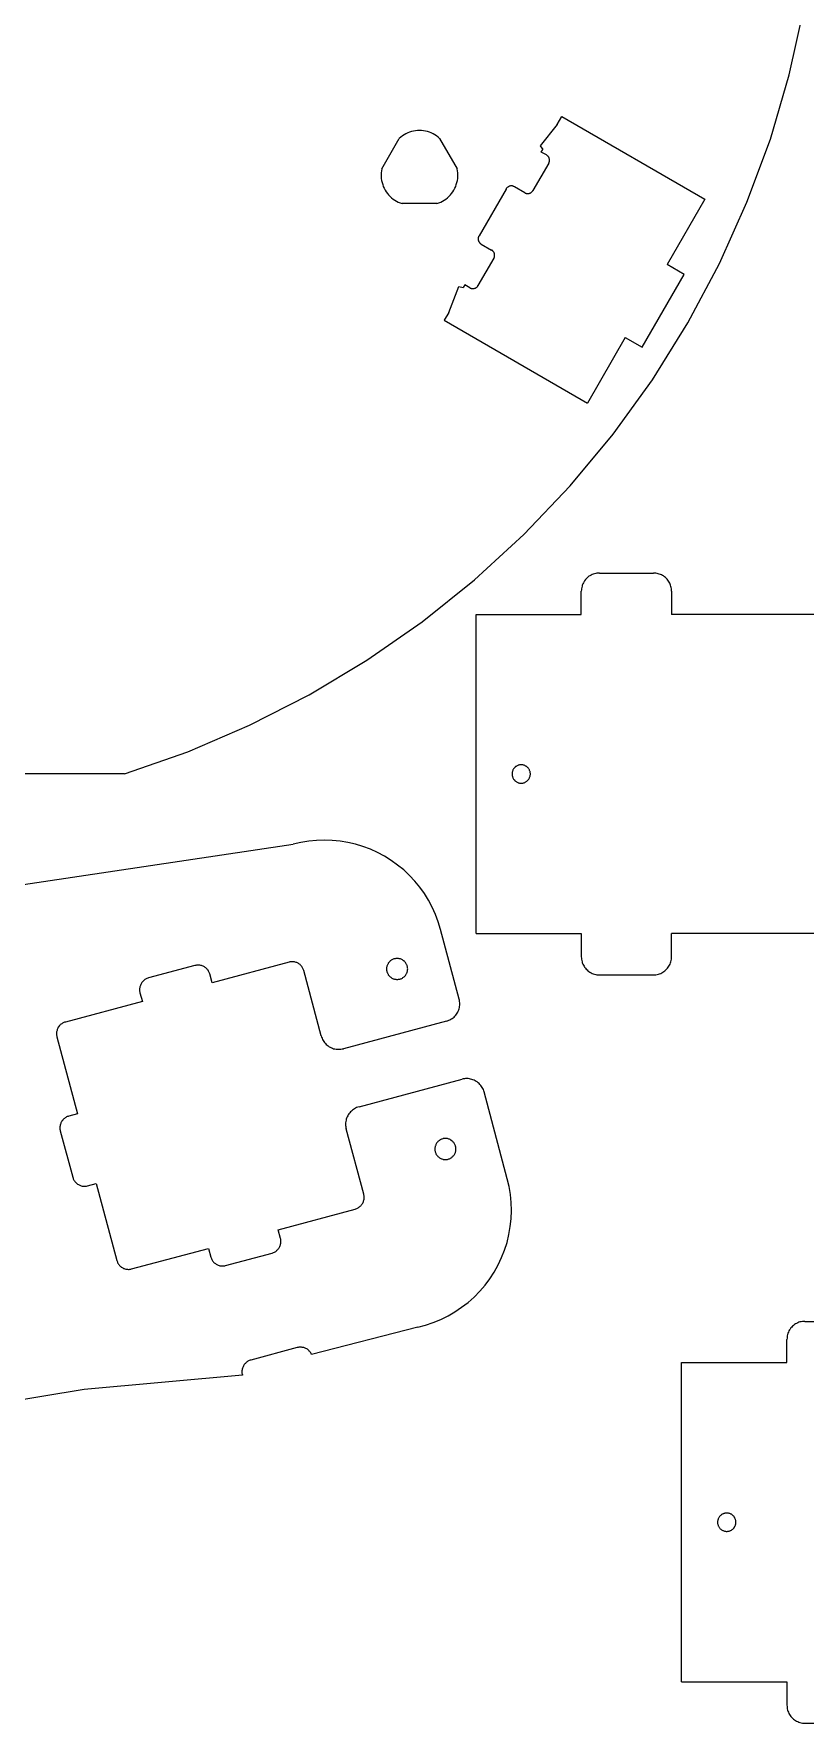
# Model space of a CAD drawing. Extents: x -22.1 to 21.9, y -13.2 to 13.2.
# Drawn here: x -9.67 to -4.62, y -10.55 to 0.51 of the extents above; entities that cross this region are included whole.
import ezdxf

# ---------------------------------------------------------------- set-up
doc = ezdxf.new("R2010")
doc.units = 0
doc.header["$MEASUREMENT"] = 0
doc.layers.get('0').update_dxf_attribs({"linetype": 'CONTINUOUS'})

msp = doc.modelspace()

# ---------------------------------------------------------------- linework, layer by layer
for p, q in [((-4.725, 0.239), (-4.63, 0.669)), ((-4.849, -0.182), (-4.725, 0.239)), ((-6.244, -0.085), (-6.357, -0.226)), ((-6.244, -0.085), (-6.214, -0.033)), ((-6.214, -0.033), (-5.277, -0.575)), ((-7.392, -0.375), (-7.278, -0.177)), ((-7.268, -0.168), (-7.278, -0.177)), ((-7.257, -0.16), (-7.268, -0.168)), ((-7.246, -0.153), (-7.257, -0.16)), ((-7.235, -0.147), (-7.246, -0.153)), ((-7.223, -0.141), (-7.235, -0.147)), ((-7.211, -0.136), (-7.223, -0.141)), ((-7.198, -0.132), (-7.211, -0.136)), ((-7.185, -0.129), (-7.198, -0.132)), ((-7.172, -0.127), (-7.185, -0.129)), ((-7.159, -0.125), (-7.172, -0.127)), ((-7.146, -0.125), (-7.159, -0.125)), ((-7.133, -0.125), (-7.146, -0.125)), ((-7.12, -0.127), (-7.133, -0.125)), ((-7.107, -0.129), (-7.12, -0.127)), ((-7.094, -0.132), (-7.107, -0.129)), ((-7.081, -0.136), (-7.094, -0.132)), ((-7.069, -0.141), (-7.081, -0.136)), ((-7.057, -0.147), (-7.069, -0.141)), ((-7.045, -0.153), (-7.057, -0.147)), ((-7.034, -0.16), (-7.045, -0.153)), ((-7.024, -0.168), (-7.034, -0.16)), ((-7.014, -0.177), (-7.024, -0.168)), ((-7.014, -0.177), (-6.899, -0.375)), ((-5.002, -0.594), (-4.849, -0.182)), ((-6.357, -0.226), (-6.339, -0.249)), ((-6.349, -0.266), (-6.339, -0.249)), ((-6.314, -0.285), (-6.349, -0.266)), ((-6.312, -0.287), (-6.314, -0.285)), ((-6.31, -0.288), (-6.312, -0.287)), ((-6.308, -0.29), (-6.31, -0.288)), ((-6.306, -0.292), (-6.308, -0.29)), ((-6.304, -0.293), (-6.306, -0.292)), ((-6.303, -0.295), (-6.304, -0.293)), ((-6.301, -0.298), (-6.303, -0.295)), ((-6.3, -0.3), (-6.301, -0.298)), ((-6.299, -0.302), (-6.3, -0.3)), ((-6.298, -0.304), (-6.299, -0.302)), ((-6.297, -0.307), (-6.298, -0.304)), ((-6.296, -0.309), (-6.297, -0.307)), ((-6.297, -0.332), (-6.296, -0.33)), ((-6.295, -0.312), (-6.296, -0.309)), ((-6.296, -0.33), (-6.295, -0.327)), ((-6.295, -0.314), (-6.295, -0.312)), ((-6.295, -0.317), (-6.295, -0.314)), ((-6.295, -0.319), (-6.295, -0.317)), ((-6.295, -0.322), (-6.295, -0.319)), ((-6.295, -0.325), (-6.295, -0.322)), ((-6.295, -0.327), (-6.295, -0.325)), ((-7.396, -0.401), (-7.397, -0.414)), ((-7.397, -0.414), (-7.397, -0.427)), ((-7.397, -0.427), (-7.396, -0.44)), ((-7.395, -0.388), (-7.396, -0.401)), ((-7.396, -0.44), (-7.394, -0.453)), ((-7.392, -0.375), (-7.395, -0.388)), ((-6.897, -0.388), (-6.899, -0.375)), ((-6.898, -0.453), (-6.896, -0.44)), ((-6.895, -0.401), (-6.897, -0.388)), ((-6.896, -0.44), (-6.895, -0.427)), ((-6.895, -0.414), (-6.895, -0.401)), ((-6.895, -0.427), (-6.895, -0.414)), ((-6.3, -0.339), (-6.403, -0.518)), ((-6.3, -0.339), (-6.299, -0.337)), ((-6.299, -0.337), (-6.298, -0.334)), ((-6.298, -0.334), (-6.297, -0.332)), ((-7.394, -0.453), (-7.391, -0.466)), ((-7.391, -0.466), (-7.387, -0.479)), ((-7.387, -0.479), (-7.383, -0.491)), ((-7.383, -0.491), (-7.377, -0.503)), ((-7.377, -0.503), (-7.371, -0.515)), ((-7.371, -0.515), (-7.364, -0.526)), ((-7.364, -0.526), (-7.356, -0.537)), ((-7.356, -0.537), (-7.348, -0.547)), ((-7.348, -0.547), (-7.339, -0.556)), ((-6.953, -0.556), (-6.944, -0.547)), ((-6.944, -0.547), (-6.936, -0.537)), ((-6.936, -0.537), (-6.928, -0.526)), ((-6.928, -0.526), (-6.921, -0.515)), ((-6.921, -0.515), (-6.915, -0.503)), ((-6.915, -0.503), (-6.909, -0.491)), ((-6.909, -0.491), (-6.905, -0.479)), ((-6.905, -0.479), (-6.901, -0.466)), ((-6.901, -0.466), (-6.898, -0.453)), ((-6.579, -0.508), (-6.756, -0.814)), ((-6.578, -0.505), (-6.579, -0.508)), ((-6.576, -0.503), (-6.578, -0.505)), ((-6.574, -0.501), (-6.576, -0.503)), ((-6.573, -0.499), (-6.574, -0.501)), ((-6.571, -0.497), (-6.573, -0.499)), ((-6.568, -0.496), (-6.571, -0.497)), ((-6.566, -0.494), (-6.568, -0.496)), ((-6.564, -0.493), (-6.566, -0.494)), ((-6.562, -0.491), (-6.564, -0.493)), ((-6.559, -0.49), (-6.562, -0.491)), ((-6.556, -0.49), (-6.559, -0.49)), ((-6.554, -0.489), (-6.556, -0.49)), ((-6.551, -0.488), (-6.554, -0.489)), ((-6.549, -0.488), (-6.551, -0.488)), ((-6.546, -0.488), (-6.549, -0.488)), ((-6.543, -0.488), (-6.546, -0.488)), ((-6.541, -0.488), (-6.543, -0.488)), ((-6.538, -0.488), (-6.541, -0.488)), ((-6.535, -0.489), (-6.538, -0.488)), ((-6.533, -0.49), (-6.535, -0.489)), ((-6.53, -0.491), (-6.533, -0.49)), ((-6.528, -0.492), (-6.53, -0.491)), ((-6.525, -0.493), (-6.528, -0.492)), ((-6.457, -0.532), (-6.525, -0.493)), ((-6.457, -0.532), (-6.455, -0.534)), ((-6.455, -0.534), (-6.452, -0.535)), ((-6.452, -0.535), (-6.45, -0.536)), ((-6.45, -0.536), (-6.447, -0.537)), ((-6.447, -0.537), (-6.445, -0.537)), ((-6.445, -0.537), (-6.442, -0.538)), ((-6.442, -0.538), (-6.439, -0.538)), ((-6.439, -0.538), (-6.437, -0.538)), ((-6.437, -0.538), (-6.434, -0.538)), ((-6.434, -0.538), (-6.431, -0.537)), ((-6.431, -0.537), (-6.429, -0.537)), ((-6.429, -0.537), (-6.426, -0.536)), ((-6.426, -0.536), (-6.423, -0.535)), ((-6.423, -0.535), (-6.421, -0.534)), ((-6.421, -0.534), (-6.419, -0.533)), ((-6.419, -0.533), (-6.416, -0.532)), ((-6.416, -0.532), (-6.414, -0.53)), ((-6.414, -0.53), (-6.412, -0.528)), ((-6.412, -0.528), (-6.41, -0.527)), ((-6.41, -0.527), (-6.408, -0.525)), ((-6.408, -0.525), (-6.406, -0.523)), ((-6.406, -0.523), (-6.405, -0.52)), ((-6.405, -0.52), (-6.403, -0.518)), ((-7.339, -0.556), (-7.329, -0.565)), ((-7.329, -0.565), (-7.319, -0.574)), ((-7.319, -0.574), (-7.308, -0.581)), ((-7.308, -0.581), (-7.297, -0.588)), ((-7.297, -0.588), (-7.285, -0.594)), ((-7.285, -0.594), (-7.273, -0.599)), ((-7.273, -0.599), (-7.26, -0.603)), ((-7.032, -0.603), (-7.26, -0.603)), ((-7.032, -0.603), (-7.019, -0.599)), ((-7.019, -0.599), (-7.007, -0.594)), ((-7.007, -0.594), (-6.995, -0.588)), ((-6.995, -0.588), (-6.984, -0.581)), ((-6.984, -0.581), (-6.973, -0.574)), ((-6.973, -0.574), (-6.963, -0.565)), ((-6.963, -0.565), (-6.953, -0.556)), ((-5.277, -0.575), (-5.524, -1.003)), ((-5.182, -0.995), (-5.002, -0.594)), ((-6.761, -0.831), (-6.762, -0.834)), ((-6.762, -0.834), (-6.761, -0.837)), ((-6.76, -0.824), (-6.761, -0.826)), ((-6.761, -0.826), (-6.761, -0.829)), ((-6.761, -0.829), (-6.761, -0.831)), ((-6.761, -0.837), (-6.761, -0.839)), ((-6.761, -0.839), (-6.761, -0.842)), ((-6.761, -0.842), (-6.76, -0.844)), ((-6.759, -0.821), (-6.76, -0.824)), ((-6.76, -0.844), (-6.759, -0.847)), ((-6.757, -0.817), (-6.759, -0.819)), ((-6.759, -0.819), (-6.759, -0.821)), ((-6.759, -0.847), (-6.759, -0.849)), ((-6.759, -0.849), (-6.757, -0.851)), ((-6.756, -0.814), (-6.757, -0.817)), ((-6.757, -0.851), (-6.756, -0.854)), ((-6.756, -0.854), (-6.755, -0.856)), ((-6.755, -0.856), (-6.753, -0.858)), ((-6.753, -0.858), (-6.752, -0.86)), ((-6.752, -0.86), (-6.75, -0.862)), ((-6.75, -0.862), (-6.748, -0.864)), ((-6.748, -0.864), (-6.746, -0.865)), ((-6.746, -0.865), (-6.744, -0.867)), ((-6.744, -0.867), (-6.742, -0.868)), ((-6.742, -0.868), (-6.674, -0.908)), ((-6.659, -0.961), (-6.763, -1.14)), ((-6.671, -0.909), (-6.674, -0.908)), ((-6.669, -0.91), (-6.671, -0.909)), ((-6.667, -0.912), (-6.669, -0.91)), ((-6.666, -0.914), (-6.667, -0.912)), ((-6.664, -0.916), (-6.666, -0.914)), ((-6.662, -0.918), (-6.664, -0.916)), ((-6.661, -0.92), (-6.662, -0.918)), ((-6.659, -0.922), (-6.661, -0.92)), ((-6.658, -0.924), (-6.659, -0.922)), ((-6.659, -0.961), (-6.658, -0.959)), ((-6.657, -0.927), (-6.658, -0.924)), ((-6.658, -0.959), (-6.657, -0.957)), ((-6.656, -0.929), (-6.657, -0.927)), ((-6.657, -0.957), (-6.656, -0.954)), ((-6.655, -0.931), (-6.656, -0.929)), ((-6.656, -0.954), (-6.655, -0.952)), ((-6.655, -0.934), (-6.655, -0.931)), ((-6.654, -0.936), (-6.655, -0.934)), ((-6.655, -0.949), (-6.654, -0.947)), ((-6.655, -0.952), (-6.655, -0.949)), ((-6.654, -0.939), (-6.654, -0.936)), ((-6.654, -0.942), (-6.654, -0.939)), ((-6.654, -0.944), (-6.654, -0.942)), ((-6.654, -0.947), (-6.654, -0.944)), ((-5.689, -1.544), (-5.413, -1.067)), ((-5.413, -1.067), (-5.524, -1.003)), ((-5.389, -1.383), (-5.182, -0.995)), ((-6.955, -1.316), (-6.889, -1.147)), ((-6.889, -1.147), (-6.86, -1.152)), ((-6.85, -1.135), (-6.86, -1.152)), ((-6.816, -1.155), (-6.85, -1.135)), ((-6.816, -1.155), (-6.814, -1.156)), ((-6.814, -1.156), (-6.812, -1.157)), ((-6.812, -1.157), (-6.809, -1.158)), ((-6.809, -1.158), (-6.807, -1.159)), ((-6.807, -1.159), (-6.804, -1.159)), ((-6.804, -1.159), (-6.802, -1.16)), ((-6.802, -1.16), (-6.799, -1.16)), ((-6.799, -1.16), (-6.797, -1.16)), ((-6.797, -1.16), (-6.794, -1.16)), ((-6.794, -1.16), (-6.792, -1.16)), ((-6.792, -1.16), (-6.789, -1.159)), ((-6.789, -1.159), (-6.787, -1.159)), ((-6.787, -1.159), (-6.784, -1.158)), ((-6.784, -1.158), (-6.782, -1.157)), ((-6.782, -1.157), (-6.779, -1.156)), ((-6.779, -1.156), (-6.777, -1.155)), ((-6.777, -1.155), (-6.775, -1.153)), ((-6.775, -1.153), (-6.773, -1.152)), ((-6.773, -1.152), (-6.771, -1.15)), ((-6.771, -1.15), (-6.769, -1.148)), ((-6.769, -1.148), (-6.767, -1.147)), ((-6.767, -1.147), (-6.765, -1.145)), ((-6.765, -1.145), (-6.764, -1.143)), ((-6.764, -1.143), (-6.763, -1.14)), ((-6.955, -1.316), (-6.985, -1.367)), ((-6.985, -1.367), (-6.047, -1.909)), ((-5.621, -1.756), (-5.389, -1.383)), ((-5.8, -1.48), (-6.047, -1.909)), ((-5.8, -1.48), (-5.689, -1.544)), ((-5.879, -2.113), (-5.621, -1.756)), ((-6.159, -2.451), (-5.879, -2.113)), ((-6.462, -2.77), (-6.159, -2.451)), ((-6.786, -3.067), (-6.462, -2.77)), ((-7.129, -3.342), (-6.786, -3.067)), ((-6.077, -3.093), (-6.08, -3.1)), ((-6.073, -3.085), (-6.077, -3.093)), ((-6.069, -3.078), (-6.073, -3.085)), ((-6.065, -3.072), (-6.069, -3.078)), ((-6.06, -3.065), (-6.065, -3.072)), ((-6.055, -3.059), (-6.06, -3.065)), ((-6.049, -3.053), (-6.055, -3.059)), ((-6.043, -3.048), (-6.049, -3.053)), ((-6.037, -3.043), (-6.043, -3.048)), ((-6.03, -3.039), (-6.037, -3.043)), ((-6.023, -3.035), (-6.03, -3.039)), ((-6.015, -3.031), (-6.023, -3.035)), ((-6.008, -3.028), (-6.015, -3.031)), ((-6, -3.026), (-6.008, -3.028)), ((-5.992, -3.024), (-6, -3.026)), ((-5.985, -3.023), (-5.992, -3.024)), ((-5.976, -3.022), (-5.985, -3.023)), ((-5.968, -3.022), (-5.976, -3.022)), ((-5.968, -3.022), (-5.614, -3.022)), ((-5.606, -3.022), (-5.614, -3.022)), ((-5.599, -3.023), (-5.606, -3.022)), ((-5.591, -3.024), (-5.599, -3.023)), ((-5.584, -3.026), (-5.591, -3.024)), ((-5.576, -3.028), (-5.584, -3.026)), ((-5.569, -3.031), (-5.576, -3.028)), ((-5.562, -3.034), (-5.569, -3.031)), ((-5.555, -3.037), (-5.562, -3.034)), ((-5.548, -3.041), (-5.555, -3.037)), ((-5.542, -3.046), (-5.548, -3.041)), ((-5.536, -3.051), (-5.542, -3.046)), ((-5.531, -3.056), (-5.536, -3.051)), ((-5.525, -3.062), (-5.531, -3.056)), ((-5.52, -3.068), (-5.525, -3.062)), ((-5.516, -3.074), (-5.52, -3.068)), ((-5.512, -3.081), (-5.516, -3.074)), ((-5.508, -3.087), (-5.512, -3.081)), ((-5.505, -3.094), (-5.508, -3.087)), ((-5.502, -3.102), (-5.505, -3.094)), ((-6.086, -3.132), (-6.087, -3.14)), ((-6.087, -3.292), (-6.087, -3.14)), ((-6.085, -3.124), (-6.086, -3.132)), ((-6.084, -3.116), (-6.085, -3.124)), ((-6.082, -3.108), (-6.084, -3.116)), ((-6.08, -3.1), (-6.082, -3.108)), ((-5.5, -3.109), (-5.502, -3.102)), ((-5.498, -3.117), (-5.5, -3.109)), ((-5.497, -3.124), (-5.498, -3.117)), ((-5.496, -3.132), (-5.497, -3.124)), ((-5.496, -3.14), (-5.496, -3.132)), ((-5.496, -3.14), (-5.496, -3.292)), ((-6.776, -3.292), (-6.087, -3.292)), ((-6.776, -5.382), (-6.776, -3.292)), ((-3.272, -3.292), (-5.496, -3.292)), ((-7.49, -3.592), (-7.129, -3.342)), ((-7.868, -3.818), (-7.49, -3.592)), ((-8.259, -4.018), (-7.868, -3.818)), ((-8.663, -4.191), (-8.259, -4.018)), ((-9.078, -4.336), (-8.663, -4.191)), ((-6.534, -4.31), (-6.536, -4.314)), ((-6.532, -4.307), (-6.534, -4.31)), ((-6.53, -4.303), (-6.532, -4.307)), ((-6.528, -4.3), (-6.53, -4.303)), ((-6.525, -4.297), (-6.528, -4.3)), ((-6.523, -4.294), (-6.525, -4.297)), ((-6.52, -4.292), (-6.523, -4.294)), ((-6.517, -4.289), (-6.52, -4.292)), ((-6.514, -4.287), (-6.517, -4.289)), ((-6.51, -4.285), (-6.514, -4.287)), ((-6.507, -4.283), (-6.51, -4.285)), ((-6.503, -4.281), (-6.507, -4.283)), ((-6.5, -4.28), (-6.503, -4.281)), ((-6.496, -4.279), (-6.5, -4.28)), ((-6.492, -4.278), (-6.496, -4.279)), ((-6.488, -4.277), (-6.492, -4.278)), ((-6.484, -4.277), (-6.488, -4.277)), ((-6.48, -4.277), (-6.484, -4.277)), ((-6.476, -4.277), (-6.48, -4.277)), ((-6.472, -4.277), (-6.476, -4.277)), ((-6.469, -4.278), (-6.472, -4.277)), ((-6.465, -4.279), (-6.469, -4.278)), ((-6.461, -4.28), (-6.465, -4.279)), ((-6.457, -4.281), (-6.461, -4.28)), ((-6.454, -4.283), (-6.457, -4.281)), ((-6.45, -4.285), (-6.454, -4.283)), ((-6.447, -4.287), (-6.45, -4.285)), ((-6.444, -4.289), (-6.447, -4.287)), ((-6.441, -4.292), (-6.444, -4.289)), ((-6.438, -4.294), (-6.441, -4.292)), ((-6.435, -4.297), (-6.438, -4.294)), ((-6.433, -4.3), (-6.435, -4.297)), ((-6.43, -4.303), (-6.433, -4.3)), ((-6.428, -4.307), (-6.43, -4.303)), ((-6.426, -4.31), (-6.428, -4.307)), ((-6.425, -4.314), (-6.426, -4.31)), ((-9.078, -4.336), (-16.701, -4.336)), ((-6.539, -4.325), (-6.54, -4.329)), ((-6.54, -4.329), (-6.54, -4.333)), ((-6.54, -4.333), (-6.54, -4.337)), ((-6.54, -4.337), (-6.54, -4.341)), ((-6.54, -4.341), (-6.54, -4.345)), ((-6.54, -4.345), (-6.539, -4.349)), ((-6.538, -4.321), (-6.539, -4.325)), ((-6.539, -4.349), (-6.538, -4.352)), ((-6.537, -4.318), (-6.538, -4.321)), ((-6.538, -4.352), (-6.537, -4.356)), ((-6.536, -4.314), (-6.537, -4.318)), ((-6.537, -4.356), (-6.536, -4.36)), ((-6.536, -4.36), (-6.534, -4.363)), ((-6.534, -4.363), (-6.532, -4.367)), ((-6.532, -4.367), (-6.53, -4.37)), ((-6.53, -4.37), (-6.528, -4.373)), ((-6.528, -4.373), (-6.525, -4.376)), ((-6.525, -4.376), (-6.523, -4.379)), ((-6.523, -4.379), (-6.52, -4.382)), ((-6.52, -4.382), (-6.517, -4.384)), ((-6.517, -4.384), (-6.514, -4.387)), ((-6.514, -4.387), (-6.51, -4.389)), ((-6.51, -4.389), (-6.507, -4.391)), ((-6.507, -4.391), (-6.503, -4.392)), ((-6.503, -4.392), (-6.5, -4.394)), ((-6.5, -4.394), (-6.496, -4.395)), ((-6.496, -4.395), (-6.492, -4.396)), ((-6.492, -4.396), (-6.488, -4.396)), ((-6.488, -4.396), (-6.484, -4.397)), ((-6.484, -4.397), (-6.48, -4.397)), ((-6.48, -4.397), (-6.476, -4.397)), ((-6.476, -4.397), (-6.472, -4.396)), ((-6.472, -4.396), (-6.469, -4.396)), ((-6.469, -4.396), (-6.465, -4.395)), ((-6.465, -4.395), (-6.461, -4.394)), ((-6.461, -4.394), (-6.457, -4.392)), ((-6.457, -4.392), (-6.454, -4.391)), ((-6.454, -4.391), (-6.45, -4.389)), ((-6.45, -4.389), (-6.447, -4.387)), ((-6.447, -4.387), (-6.444, -4.384)), ((-6.444, -4.384), (-6.441, -4.382)), ((-6.441, -4.382), (-6.438, -4.379)), ((-6.438, -4.379), (-6.435, -4.376)), ((-6.435, -4.376), (-6.433, -4.373)), ((-6.433, -4.373), (-6.43, -4.37)), ((-6.43, -4.37), (-6.428, -4.367)), ((-6.428, -4.367), (-6.426, -4.363)), ((-6.426, -4.363), (-6.425, -4.36)), ((-6.423, -4.318), (-6.425, -4.314)), ((-6.425, -4.36), (-6.423, -4.356)), ((-6.422, -4.321), (-6.423, -4.318)), ((-6.423, -4.356), (-6.422, -4.352)), ((-6.421, -4.325), (-6.422, -4.321)), ((-6.422, -4.352), (-6.421, -4.349)), ((-6.421, -4.329), (-6.421, -4.325)), ((-6.42, -4.333), (-6.421, -4.329)), ((-6.421, -4.345), (-6.42, -4.341)), ((-6.421, -4.349), (-6.421, -4.345)), ((-6.42, -4.337), (-6.42, -4.333)), ((-6.42, -4.341), (-6.42, -4.337)), ((-9.885, -5.083), (-7.972, -4.797)), ((-7.922, -4.785), (-7.972, -4.797)), ((-7.871, -4.777), (-7.922, -4.785)), ((-7.82, -4.772), (-7.871, -4.777)), ((-7.769, -4.77), (-7.82, -4.772)), ((-7.717, -4.772), (-7.769, -4.77)), ((-7.666, -4.777), (-7.717, -4.772)), ((-7.615, -4.785), (-7.666, -4.777)), ((-7.565, -4.797), (-7.615, -4.785)), ((-7.516, -4.812), (-7.565, -4.797)), ((-7.467, -4.83), (-7.516, -4.812)), ((-7.42, -4.851), (-7.467, -4.83)), ((-7.375, -4.875), (-7.42, -4.851)), ((-7.331, -4.903), (-7.375, -4.875)), ((-7.289, -4.933), (-7.331, -4.903)), ((-7.249, -4.965), (-7.289, -4.933)), ((-7.212, -5.001), (-7.249, -4.965)), ((-7.177, -5.038), (-7.212, -5.001)), ((-7.144, -5.078), (-7.177, -5.038)), ((-7.114, -5.12), (-7.144, -5.078)), ((-7.087, -5.164), (-7.114, -5.12)), ((-7.062, -5.209), (-7.087, -5.164)), ((-7.041, -5.256), (-7.062, -5.209)), ((-7.023, -5.304), (-7.041, -5.256)), ((-7.008, -5.354), (-7.023, -5.304)), ((-6.886, -5.81), (-7.008, -5.354)), ((-6.776, -5.382), (-6.087, -5.382)), ((-6.087, -5.382), (-6.087, -5.534)), ((-5.496, -5.534), (-5.496, -5.382)), ((-3.272, -5.382), (-5.496, -5.382)), ((-8.616, -5.591), (-8.92, -5.672)), ((-8.61, -5.59), (-8.616, -5.591)), ((-8.605, -5.589), (-8.61, -5.59)), ((-8.6, -5.588), (-8.605, -5.589)), ((-8.594, -5.588), (-8.6, -5.588)), ((-8.589, -5.588), (-8.594, -5.588)), ((-8.584, -5.589), (-8.589, -5.588)), ((-8.578, -5.59), (-8.584, -5.589)), ((-8.573, -5.591), (-8.578, -5.59)), ((-8.568, -5.593), (-8.573, -5.591)), ((-8.563, -5.595), (-8.568, -5.593)), ((-8.558, -5.597), (-8.563, -5.595)), ((-8.554, -5.6), (-8.558, -5.597)), ((-8.549, -5.603), (-8.554, -5.6)), ((-8.545, -5.606), (-8.549, -5.603)), ((-8.541, -5.61), (-8.545, -5.606)), ((-8.537, -5.614), (-8.541, -5.61)), ((-8.534, -5.618), (-8.537, -5.614)), ((-8.53, -5.622), (-8.534, -5.618)), ((-8.528, -5.627), (-8.53, -5.622)), ((-8.525, -5.631), (-8.528, -5.627)), ((-8.523, -5.636), (-8.525, -5.631)), ((-8.521, -5.641), (-8.523, -5.636)), ((-8, -5.568), (-8.504, -5.703)), ((-7.995, -5.567), (-8, -5.568)), ((-7.99, -5.566), (-7.995, -5.567)), ((-7.985, -5.566), (-7.99, -5.566)), ((-7.98, -5.566), (-7.985, -5.566)), ((-7.974, -5.566), (-7.98, -5.566)), ((-7.969, -5.566), (-7.974, -5.566)), ((-7.964, -5.567), (-7.969, -5.566)), ((-7.959, -5.568), (-7.964, -5.567)), ((-7.954, -5.57), (-7.959, -5.568)), ((-7.95, -5.572), (-7.954, -5.57)), ((-7.945, -5.574), (-7.95, -5.572)), ((-7.94, -5.576), (-7.945, -5.574)), ((-7.936, -5.579), (-7.94, -5.576)), ((-7.932, -5.582), (-7.936, -5.579)), ((-7.928, -5.585), (-7.932, -5.582)), ((-7.924, -5.589), (-7.928, -5.585)), ((-7.92, -5.593), (-7.924, -5.589)), ((-7.917, -5.597), (-7.92, -5.593)), ((-7.914, -5.601), (-7.917, -5.597)), ((-7.911, -5.605), (-7.914, -5.601)), ((-7.909, -5.61), (-7.911, -5.605)), ((-7.907, -5.614), (-7.909, -5.61)), ((-7.905, -5.619), (-7.907, -5.614)), ((-7.904, -5.624), (-7.905, -5.619)), ((-7.789, -6.052), (-7.904, -5.624)), ((-7.36, -5.6), (-7.361, -5.604)), ((-7.361, -5.604), (-7.361, -5.609)), ((-7.361, -5.609), (-7.361, -5.613)), ((-7.361, -5.613), (-7.361, -5.618)), ((-7.361, -5.618), (-7.361, -5.622)), ((-7.361, -5.622), (-7.36, -5.627)), ((-7.359, -5.595), (-7.36, -5.6)), ((-7.36, -5.627), (-7.359, -5.631)), ((-7.358, -5.591), (-7.359, -5.595)), ((-7.359, -5.631), (-7.358, -5.635)), ((-7.356, -5.587), (-7.358, -5.591)), ((-7.358, -5.635), (-7.356, -5.64)), ((-7.354, -5.583), (-7.356, -5.587)), ((-7.356, -5.64), (-7.354, -5.644)), ((-7.352, -5.579), (-7.354, -5.583)), ((-7.35, -5.575), (-7.352, -5.579)), ((-7.347, -5.571), (-7.35, -5.575)), ((-7.344, -5.568), (-7.347, -5.571)), ((-7.341, -5.564), (-7.344, -5.568)), ((-7.338, -5.561), (-7.341, -5.564)), ((-7.334, -5.559), (-7.338, -5.561)), ((-7.331, -5.556), (-7.334, -5.559)), ((-7.327, -5.554), (-7.331, -5.556)), ((-7.323, -5.551), (-7.327, -5.554)), ((-7.319, -5.55), (-7.323, -5.551)), ((-7.314, -5.548), (-7.319, -5.55)), ((-7.31, -5.547), (-7.314, -5.548)), ((-7.306, -5.546), (-7.31, -5.547)), ((-7.301, -5.545), (-7.306, -5.546)), ((-7.297, -5.544), (-7.301, -5.545)), ((-7.292, -5.544), (-7.297, -5.544)), ((-7.288, -5.544), (-7.292, -5.544)), ((-7.283, -5.545), (-7.288, -5.544)), ((-7.279, -5.546), (-7.283, -5.545)), ((-7.274, -5.547), (-7.279, -5.546)), ((-7.27, -5.548), (-7.274, -5.547)), ((-7.266, -5.55), (-7.27, -5.548)), ((-7.262, -5.551), (-7.266, -5.55)), ((-7.258, -5.554), (-7.262, -5.551)), ((-7.254, -5.556), (-7.258, -5.554)), ((-7.25, -5.559), (-7.254, -5.556)), ((-7.247, -5.561), (-7.25, -5.559)), ((-7.244, -5.564), (-7.247, -5.561)), ((-7.24, -5.568), (-7.244, -5.564)), ((-7.238, -5.571), (-7.24, -5.568)), ((-7.235, -5.575), (-7.238, -5.571)), ((-7.233, -5.579), (-7.235, -5.575)), ((-7.23, -5.583), (-7.233, -5.579)), ((-7.229, -5.587), (-7.23, -5.583)), ((-7.23, -5.644), (-7.229, -5.64)), ((-7.227, -5.591), (-7.229, -5.587)), ((-7.229, -5.64), (-7.227, -5.635)), ((-7.226, -5.595), (-7.227, -5.591)), ((-7.227, -5.635), (-7.226, -5.631)), ((-7.225, -5.6), (-7.226, -5.595)), ((-7.226, -5.631), (-7.225, -5.627)), ((-7.224, -5.604), (-7.225, -5.6)), ((-7.225, -5.627), (-7.224, -5.622)), ((-7.224, -5.609), (-7.224, -5.604)), ((-7.223, -5.613), (-7.224, -5.609)), ((-7.224, -5.618), (-7.223, -5.613)), ((-7.224, -5.622), (-7.224, -5.618)), ((-6.087, -5.534), (-6.086, -5.542)), ((-6.086, -5.542), (-6.085, -5.55)), ((-6.085, -5.55), (-6.084, -5.558)), ((-6.084, -5.558), (-6.082, -5.566)), ((-6.082, -5.566), (-6.08, -5.574)), ((-6.08, -5.574), (-6.077, -5.581)), ((-6.077, -5.581), (-6.073, -5.588)), ((-6.073, -5.588), (-6.069, -5.595)), ((-6.069, -5.595), (-6.065, -5.602)), ((-6.065, -5.602), (-6.06, -5.608)), ((-6.06, -5.608), (-6.055, -5.615)), ((-6.055, -5.615), (-6.049, -5.62)), ((-6.049, -5.62), (-6.043, -5.626)), ((-6.043, -5.626), (-6.037, -5.63)), ((-6.037, -5.63), (-6.03, -5.635)), ((-6.03, -5.635), (-6.023, -5.639)), ((-6.023, -5.639), (-6.015, -5.642)), ((-5.567, -5.642), (-5.56, -5.639)), ((-5.56, -5.639), (-5.553, -5.635)), ((-5.553, -5.635), (-5.546, -5.63)), ((-5.546, -5.63), (-5.54, -5.626)), ((-5.54, -5.626), (-5.533, -5.62)), ((-5.533, -5.62), (-5.528, -5.615)), ((-5.528, -5.615), (-5.522, -5.608)), ((-5.522, -5.608), (-5.518, -5.602)), ((-5.518, -5.602), (-5.513, -5.595)), ((-5.513, -5.595), (-5.509, -5.588)), ((-5.509, -5.588), (-5.506, -5.581)), ((-5.506, -5.581), (-5.503, -5.574)), ((-5.503, -5.574), (-5.5, -5.566)), ((-5.5, -5.566), (-5.498, -5.558)), ((-5.498, -5.558), (-5.497, -5.55)), ((-5.497, -5.55), (-5.496, -5.542)), ((-5.496, -5.542), (-5.496, -5.534)), ((-8.977, -5.737), (-8.978, -5.742)), ((-8.978, -5.742), (-8.978, -5.747)), ((-8.978, -5.747), (-8.978, -5.753)), ((-8.976, -5.731), (-8.977, -5.737)), ((-8.975, -5.726), (-8.976, -5.731)), ((-8.973, -5.721), (-8.975, -5.726)), ((-8.971, -5.716), (-8.973, -5.721)), ((-8.969, -5.711), (-8.971, -5.716)), ((-8.966, -5.707), (-8.969, -5.711)), ((-8.963, -5.702), (-8.966, -5.707)), ((-8.96, -5.698), (-8.963, -5.702)), ((-8.956, -5.694), (-8.96, -5.698)), ((-8.953, -5.69), (-8.956, -5.694)), ((-8.948, -5.687), (-8.953, -5.69)), ((-8.944, -5.683), (-8.948, -5.687)), ((-8.94, -5.681), (-8.944, -5.683)), ((-8.935, -5.678), (-8.94, -5.681)), ((-8.93, -5.676), (-8.935, -5.678)), ((-8.925, -5.674), (-8.93, -5.676)), ((-8.92, -5.672), (-8.925, -5.674)), ((-8.519, -5.646), (-8.521, -5.641)), ((-8.504, -5.703), (-8.519, -5.646)), ((-7.354, -5.644), (-7.352, -5.648)), ((-7.352, -5.648), (-7.35, -5.651)), ((-7.35, -5.651), (-7.347, -5.655)), ((-7.347, -5.655), (-7.344, -5.659)), ((-7.344, -5.659), (-7.341, -5.662)), ((-7.341, -5.662), (-7.338, -5.665)), ((-7.338, -5.665), (-7.334, -5.668)), ((-7.334, -5.668), (-7.331, -5.67)), ((-7.331, -5.67), (-7.327, -5.673)), ((-7.327, -5.673), (-7.323, -5.675)), ((-7.323, -5.675), (-7.319, -5.677)), ((-7.319, -5.677), (-7.314, -5.678)), ((-7.314, -5.678), (-7.31, -5.68)), ((-7.31, -5.68), (-7.306, -5.681)), ((-7.306, -5.681), (-7.301, -5.681)), ((-7.301, -5.681), (-7.297, -5.682)), ((-7.297, -5.682), (-7.292, -5.682)), ((-7.292, -5.682), (-7.288, -5.682)), ((-7.288, -5.682), (-7.283, -5.681)), ((-7.283, -5.681), (-7.279, -5.681)), ((-7.279, -5.681), (-7.274, -5.68)), ((-7.274, -5.68), (-7.27, -5.678)), ((-7.27, -5.678), (-7.266, -5.677)), ((-7.266, -5.677), (-7.262, -5.675)), ((-7.262, -5.675), (-7.258, -5.673)), ((-7.258, -5.673), (-7.254, -5.67)), ((-7.254, -5.67), (-7.25, -5.668)), ((-7.25, -5.668), (-7.247, -5.665)), ((-7.247, -5.665), (-7.244, -5.662)), ((-7.244, -5.662), (-7.24, -5.659)), ((-7.24, -5.659), (-7.238, -5.655)), ((-7.238, -5.655), (-7.235, -5.651)), ((-7.235, -5.651), (-7.233, -5.648)), ((-7.233, -5.648), (-7.23, -5.644)), ((-6.015, -5.642), (-6.008, -5.645)), ((-6.008, -5.645), (-6, -5.648)), ((-6, -5.648), (-5.992, -5.65)), ((-5.992, -5.65), (-5.985, -5.651)), ((-5.985, -5.651), (-5.976, -5.652)), ((-5.976, -5.652), (-5.968, -5.652)), ((-5.968, -5.652), (-5.614, -5.652)), ((-5.614, -5.652), (-5.606, -5.652)), ((-5.606, -5.652), (-5.598, -5.651)), ((-5.598, -5.651), (-5.59, -5.65)), ((-5.59, -5.65), (-5.582, -5.648)), ((-5.582, -5.648), (-5.575, -5.645)), ((-5.575, -5.645), (-5.567, -5.642)), ((-8.96, -5.826), (-9.464, -5.961)), ((-8.978, -5.753), (-8.978, -5.758)), ((-8.978, -5.758), (-8.977, -5.763)), ((-8.977, -5.763), (-8.976, -5.769)), ((-8.976, -5.769), (-8.96, -5.826)), ((-6.884, -5.818), (-6.886, -5.81)), ((-6.883, -5.826), (-6.884, -5.818)), ((-6.884, -5.866), (-6.883, -5.858)), ((-6.882, -5.834), (-6.883, -5.826)), ((-6.883, -5.858), (-6.882, -5.85)), ((-6.882, -5.842), (-6.882, -5.834)), ((-6.882, -5.85), (-6.882, -5.842)), ((-9.484, -5.969), (-9.488, -5.972)), ((-9.479, -5.966), (-9.484, -5.969)), ((-9.474, -5.964), (-9.479, -5.966)), ((-9.469, -5.962), (-9.474, -5.964)), ((-9.464, -5.961), (-9.469, -5.962)), ((-6.969, -5.955), (-7.644, -6.135)), ((-6.969, -5.955), (-6.962, -5.952)), ((-6.962, -5.952), (-6.954, -5.949)), ((-6.954, -5.949), (-6.947, -5.946)), ((-6.947, -5.946), (-6.94, -5.942)), ((-6.94, -5.942), (-6.933, -5.938)), ((-6.933, -5.938), (-6.926, -5.933)), ((-6.926, -5.933), (-6.92, -5.928)), ((-6.92, -5.928), (-6.914, -5.922)), ((-6.914, -5.922), (-6.909, -5.916)), ((-6.909, -5.916), (-6.904, -5.91)), ((-6.904, -5.91), (-6.9, -5.903)), ((-6.9, -5.903), (-6.896, -5.896)), ((-6.896, -5.896), (-6.892, -5.889)), ((-6.892, -5.889), (-6.889, -5.881)), ((-6.889, -5.881), (-6.886, -5.874)), ((-6.886, -5.874), (-6.884, -5.866)), ((-9.521, -6.02), (-9.522, -6.025)), ((-9.522, -6.025), (-9.522, -6.031)), ((-9.522, -6.031), (-9.522, -6.036)), ((-9.522, -6.036), (-9.522, -6.041)), ((-9.522, -6.041), (-9.522, -6.047)), ((-9.522, -6.047), (-9.521, -6.052)), ((-9.519, -6.015), (-9.521, -6.02)), ((-9.521, -6.052), (-9.52, -6.057)), ((-9.52, -6.057), (-9.385, -6.561)), ((-9.518, -6.01), (-9.519, -6.015)), ((-9.516, -6.005), (-9.518, -6.01)), ((-9.513, -6), (-9.516, -6.005)), ((-9.511, -5.995), (-9.513, -6)), ((-9.508, -5.991), (-9.511, -5.995)), ((-9.504, -5.986), (-9.508, -5.991)), ((-9.501, -5.982), (-9.504, -5.986)), ((-9.497, -5.979), (-9.501, -5.982)), ((-9.493, -5.975), (-9.497, -5.979)), ((-9.488, -5.972), (-9.493, -5.975)), ((-7.789, -6.052), (-7.787, -6.06)), ((-7.787, -6.06), (-7.784, -6.067)), ((-7.784, -6.067), (-7.78, -6.075)), ((-7.78, -6.075), (-7.776, -6.082)), ((-7.776, -6.082), (-7.772, -6.088)), ((-7.772, -6.088), (-7.767, -6.095)), ((-7.767, -6.095), (-7.762, -6.101)), ((-7.762, -6.101), (-7.756, -6.107)), ((-7.756, -6.107), (-7.75, -6.112)), ((-7.75, -6.112), (-7.744, -6.117)), ((-7.744, -6.117), (-7.737, -6.122)), ((-7.737, -6.122), (-7.73, -6.126)), ((-7.73, -6.126), (-7.723, -6.129)), ((-7.723, -6.129), (-7.716, -6.132)), ((-7.716, -6.132), (-7.708, -6.135)), ((-7.708, -6.135), (-7.7, -6.137)), ((-7.7, -6.137), (-7.692, -6.138)), ((-7.692, -6.138), (-7.684, -6.139)), ((-7.684, -6.139), (-7.676, -6.139)), ((-7.676, -6.139), (-7.668, -6.139)), ((-7.668, -6.139), (-7.66, -6.139)), ((-7.66, -6.139), (-7.652, -6.137)), ((-7.652, -6.137), (-7.644, -6.135)), ((-7.542, -6.516), (-6.867, -6.335)), ((-6.86, -6.333), (-6.867, -6.335)), ((-6.852, -6.332), (-6.86, -6.333)), ((-6.844, -6.331), (-6.852, -6.332)), ((-6.835, -6.331), (-6.844, -6.331)), ((-6.827, -6.331), (-6.835, -6.331)), ((-6.819, -6.332), (-6.827, -6.331)), ((-6.811, -6.334), (-6.819, -6.332)), ((-6.804, -6.336), (-6.811, -6.334)), ((-6.796, -6.338), (-6.804, -6.336)), ((-6.789, -6.341), (-6.796, -6.338)), ((-6.781, -6.345), (-6.789, -6.341)), ((-6.774, -6.349), (-6.781, -6.345)), ((-6.768, -6.353), (-6.774, -6.349)), ((-6.761, -6.358), (-6.768, -6.353)), ((-6.755, -6.364), (-6.761, -6.358)), ((-6.75, -6.369), (-6.755, -6.364)), ((-6.744, -6.375), (-6.75, -6.369)), ((-6.74, -6.382), (-6.744, -6.375)), ((-6.735, -6.389), (-6.74, -6.382)), ((-6.731, -6.396), (-6.735, -6.389)), ((-6.728, -6.403), (-6.731, -6.396)), ((-6.725, -6.411), (-6.728, -6.403)), ((-6.723, -6.418), (-6.725, -6.411)), ((-7.565, -6.524), (-7.572, -6.528)), ((-7.558, -6.521), (-7.565, -6.524)), ((-7.55, -6.518), (-7.558, -6.521)), ((-7.542, -6.516), (-7.55, -6.518)), ((-6.571, -6.986), (-6.723, -6.418)), ((-9.497, -6.63), (-9.498, -6.636)), ((-9.495, -6.625), (-9.497, -6.63)), ((-9.493, -6.62), (-9.495, -6.625)), ((-9.491, -6.615), (-9.493, -6.62)), ((-9.488, -6.611), (-9.491, -6.615)), ((-9.485, -6.606), (-9.488, -6.611)), ((-9.482, -6.602), (-9.485, -6.606)), ((-9.478, -6.598), (-9.482, -6.602)), ((-9.475, -6.594), (-9.478, -6.598)), ((-9.47, -6.591), (-9.475, -6.594)), ((-9.466, -6.588), (-9.47, -6.591)), ((-9.462, -6.585), (-9.466, -6.588)), ((-9.457, -6.582), (-9.462, -6.585)), ((-9.452, -6.58), (-9.457, -6.582)), ((-9.447, -6.578), (-9.452, -6.58)), ((-9.442, -6.576), (-9.447, -6.578)), ((-9.385, -6.561), (-9.442, -6.576)), ((-7.629, -6.612), (-7.63, -6.62)), ((-7.63, -6.62), (-7.63, -6.628)), ((-7.63, -6.628), (-7.63, -6.637)), ((-7.627, -6.604), (-7.629, -6.612)), ((-7.625, -6.597), (-7.627, -6.604)), ((-7.623, -6.589), (-7.625, -6.597)), ((-7.62, -6.582), (-7.623, -6.589)), ((-7.616, -6.574), (-7.62, -6.582)), ((-7.612, -6.567), (-7.616, -6.574)), ((-7.608, -6.561), (-7.612, -6.567)), ((-7.603, -6.554), (-7.608, -6.561)), ((-7.597, -6.548), (-7.603, -6.554)), ((-7.591, -6.543), (-7.597, -6.548)), ((-7.585, -6.537), (-7.591, -6.543)), ((-7.579, -6.533), (-7.585, -6.537)), ((-7.572, -6.528), (-7.579, -6.533)), ((-9.499, -6.641), (-9.5, -6.646)), ((-9.5, -6.646), (-9.5, -6.652)), ((-9.5, -6.652), (-9.5, -6.657)), ((-9.5, -6.657), (-9.5, -6.662)), ((-9.5, -6.662), (-9.499, -6.668)), ((-9.498, -6.636), (-9.499, -6.641)), ((-9.499, -6.668), (-9.498, -6.673)), ((-9.498, -6.673), (-9.416, -6.977)), ((-7.63, -6.637), (-7.629, -6.645)), ((-7.629, -6.645), (-7.628, -6.653)), ((-7.628, -6.653), (-7.626, -6.66)), ((-7.511, -7.088), (-7.626, -6.66)), ((-7.025, -6.743), (-7.028, -6.747)), ((-7.022, -6.74), (-7.025, -6.743)), ((-7.018, -6.737), (-7.022, -6.74)), ((-7.015, -6.735), (-7.018, -6.737)), ((-7.011, -6.732), (-7.015, -6.735)), ((-7.007, -6.73), (-7.011, -6.732)), ((-7.003, -6.728), (-7.007, -6.73)), ((-6.999, -6.727), (-7.003, -6.728)), ((-6.994, -6.726), (-6.999, -6.727)), ((-6.99, -6.724), (-6.994, -6.726)), ((-6.985, -6.724), (-6.99, -6.724)), ((-6.981, -6.723), (-6.985, -6.724)), ((-6.976, -6.723), (-6.981, -6.723)), ((-6.972, -6.723), (-6.976, -6.723)), ((-6.967, -6.724), (-6.972, -6.723)), ((-6.963, -6.724), (-6.967, -6.724)), ((-6.959, -6.726), (-6.963, -6.724)), ((-6.954, -6.727), (-6.959, -6.726)), ((-6.95, -6.728), (-6.954, -6.727)), ((-6.946, -6.73), (-6.95, -6.728)), ((-6.942, -6.732), (-6.946, -6.73)), ((-6.938, -6.735), (-6.942, -6.732)), ((-6.934, -6.737), (-6.938, -6.735)), ((-6.931, -6.74), (-6.934, -6.737)), ((-6.928, -6.743), (-6.931, -6.74)), ((-6.925, -6.747), (-6.928, -6.743)), ((-7.044, -6.779), (-7.045, -6.783)), ((-7.045, -6.783), (-7.045, -6.788)), ((-7.045, -6.788), (-7.045, -6.792)), ((-7.045, -6.792), (-7.045, -6.797)), ((-7.045, -6.797), (-7.045, -6.801)), ((-7.045, -6.801), (-7.044, -6.806)), ((-7.043, -6.774), (-7.044, -6.779)), ((-7.044, -6.806), (-7.043, -6.81)), ((-7.042, -6.77), (-7.043, -6.774)), ((-7.043, -6.81), (-7.042, -6.814)), ((-7.04, -6.766), (-7.042, -6.77)), ((-7.042, -6.814), (-7.04, -6.818)), ((-7.038, -6.762), (-7.04, -6.766)), ((-7.04, -6.818), (-7.038, -6.823)), ((-7.036, -6.758), (-7.038, -6.762)), ((-7.038, -6.823), (-7.036, -6.827)), ((-7.034, -6.754), (-7.036, -6.758)), ((-7.036, -6.827), (-7.034, -6.83)), ((-7.031, -6.75), (-7.034, -6.754)), ((-7.034, -6.83), (-7.031, -6.834)), ((-7.028, -6.747), (-7.031, -6.75)), ((-7.031, -6.834), (-7.028, -6.837)), ((-7.028, -6.837), (-7.025, -6.841)), ((-7.025, -6.841), (-7.022, -6.844)), ((-7.022, -6.844), (-7.018, -6.847)), ((-7.018, -6.847), (-7.015, -6.849)), ((-7.015, -6.849), (-7.011, -6.852)), ((-7.011, -6.852), (-7.007, -6.854)), ((-7.007, -6.854), (-7.003, -6.856)), ((-7.003, -6.856), (-6.999, -6.857)), ((-6.954, -6.857), (-6.95, -6.856)), ((-6.95, -6.856), (-6.946, -6.854)), ((-6.946, -6.854), (-6.942, -6.852)), ((-6.942, -6.852), (-6.938, -6.849)), ((-6.938, -6.849), (-6.934, -6.847)), ((-6.934, -6.847), (-6.931, -6.844)), ((-6.931, -6.844), (-6.928, -6.841)), ((-6.928, -6.841), (-6.925, -6.837)), ((-6.922, -6.75), (-6.925, -6.747)), ((-6.925, -6.837), (-6.922, -6.834)), ((-6.919, -6.754), (-6.922, -6.75)), ((-6.922, -6.834), (-6.919, -6.83)), ((-6.917, -6.758), (-6.919, -6.754)), ((-6.919, -6.83), (-6.917, -6.827)), ((-6.915, -6.762), (-6.917, -6.758)), ((-6.917, -6.827), (-6.915, -6.823)), ((-6.913, -6.766), (-6.915, -6.762)), ((-6.915, -6.823), (-6.913, -6.818)), ((-6.911, -6.77), (-6.913, -6.766)), ((-6.913, -6.818), (-6.911, -6.814)), ((-6.91, -6.774), (-6.911, -6.77)), ((-6.911, -6.814), (-6.91, -6.81)), ((-6.909, -6.779), (-6.91, -6.774)), ((-6.91, -6.81), (-6.909, -6.806)), ((-6.908, -6.783), (-6.909, -6.779)), ((-6.909, -6.806), (-6.908, -6.801)), ((-6.908, -6.788), (-6.908, -6.783)), ((-6.908, -6.792), (-6.908, -6.788)), ((-6.908, -6.797), (-6.908, -6.792)), ((-6.908, -6.801), (-6.908, -6.797)), ((-6.999, -6.857), (-6.994, -6.859)), ((-6.994, -6.859), (-6.99, -6.86)), ((-6.99, -6.86), (-6.985, -6.86)), ((-6.985, -6.86), (-6.981, -6.861)), ((-6.981, -6.861), (-6.976, -6.861)), ((-6.976, -6.861), (-6.972, -6.861)), ((-6.972, -6.861), (-6.967, -6.86)), ((-6.967, -6.86), (-6.963, -6.86)), ((-6.963, -6.86), (-6.959, -6.859)), ((-6.959, -6.859), (-6.954, -6.857)), ((-9.416, -6.977), (-9.414, -6.982)), ((-9.414, -6.982), (-9.413, -6.987)), ((-9.413, -6.987), (-9.411, -6.991)), ((-9.411, -6.991), (-9.408, -6.996)), ((-9.408, -6.996), (-9.405, -7)), ((-9.405, -7), (-9.402, -7.005)), ((-9.402, -7.005), (-9.399, -7.009)), ((-9.399, -7.009), (-9.396, -7.012)), ((-9.396, -7.012), (-9.392, -7.016)), ((-9.392, -7.016), (-9.388, -7.019)), ((-9.388, -7.019), (-9.384, -7.022)), ((-9.384, -7.022), (-9.379, -7.025)), ((-9.379, -7.025), (-9.375, -7.027)), ((-9.375, -7.027), (-9.37, -7.029)), ((-9.37, -7.029), (-9.365, -7.031)), ((-9.365, -7.031), (-9.36, -7.033)), ((-9.36, -7.033), (-9.355, -7.034)), ((-9.355, -7.034), (-9.35, -7.035)), ((-9.35, -7.035), (-9.345, -7.035)), ((-9.345, -7.035), (-9.34, -7.035)), ((-9.34, -7.035), (-9.335, -7.035)), ((-9.335, -7.035), (-9.33, -7.035)), ((-9.33, -7.035), (-9.325, -7.034)), ((-9.325, -7.034), (-9.32, -7.033)), ((-9.32, -7.033), (-9.263, -7.017)), ((-9.263, -7.017), (-9.127, -7.521)), ((-6.559, -7.038), (-6.571, -6.986)), ((-6.55, -7.09), (-6.559, -7.038)), ((-8.071, -7.32), (-7.567, -7.185)), ((-7.567, -7.185), (-7.562, -7.183)), ((-7.562, -7.183), (-7.557, -7.181)), ((-7.557, -7.181), (-7.552, -7.179)), ((-7.552, -7.179), (-7.547, -7.176)), ((-7.547, -7.176), (-7.543, -7.173)), ((-7.543, -7.173), (-7.538, -7.17)), ((-7.538, -7.17), (-7.534, -7.167)), ((-7.534, -7.167), (-7.53, -7.163)), ((-7.53, -7.163), (-7.527, -7.159)), ((-7.527, -7.159), (-7.524, -7.155)), ((-7.524, -7.155), (-7.521, -7.15)), ((-7.521, -7.15), (-7.518, -7.146)), ((-7.518, -7.146), (-7.515, -7.141)), ((-7.515, -7.141), (-7.513, -7.136)), ((-7.513, -7.136), (-7.512, -7.131)), ((-7.512, -7.131), (-7.51, -7.126)), ((-7.51, -7.093), (-7.511, -7.088)), ((-7.509, -7.099), (-7.51, -7.093)), ((-7.51, -7.126), (-7.509, -7.12)), ((-7.509, -7.104), (-7.509, -7.099)), ((-7.509, -7.11), (-7.509, -7.104)), ((-7.509, -7.115), (-7.509, -7.11)), ((-7.509, -7.12), (-7.509, -7.115)), ((-6.545, -7.142), (-6.55, -7.09)), ((-6.544, -7.195), (-6.545, -7.142)), ((-6.552, -7.3), (-6.546, -7.248)), ((-6.546, -7.248), (-6.544, -7.195)), ((-8.056, -7.377), (-8.071, -7.32)), ((-8.054, -7.382), (-8.056, -7.377)), ((-8.055, -7.414), (-8.054, -7.409)), ((-8.053, -7.387), (-8.054, -7.382)), ((-8.054, -7.409), (-8.053, -7.403)), ((-8.053, -7.393), (-8.053, -7.387)), ((-8.053, -7.398), (-8.053, -7.393)), ((-8.053, -7.403), (-8.053, -7.398)), ((-6.589, -7.454), (-6.573, -7.403)), ((-6.573, -7.403), (-6.561, -7.352)), ((-6.561, -7.352), (-6.552, -7.3)), ((-9.031, -7.577), (-8.527, -7.442)), ((-8.527, -7.442), (-8.512, -7.499)), ((-8.512, -7.499), (-8.51, -7.504)), ((-8.51, -7.504), (-8.508, -7.509)), ((-8.508, -7.509), (-8.506, -7.514)), ((-8.506, -7.514), (-8.504, -7.519)), ((-8.504, -7.519), (-8.501, -7.523)), ((-8.415, -7.555), (-8.111, -7.473)), ((-8.111, -7.473), (-8.106, -7.472)), ((-8.106, -7.472), (-8.101, -7.47)), ((-8.101, -7.47), (-8.096, -7.467)), ((-8.096, -7.467), (-8.091, -7.465)), ((-8.091, -7.465), (-8.087, -7.462)), ((-8.087, -7.462), (-8.083, -7.459)), ((-8.083, -7.459), (-8.079, -7.455)), ((-8.079, -7.455), (-8.075, -7.451)), ((-8.075, -7.451), (-8.071, -7.447)), ((-8.071, -7.447), (-8.068, -7.443)), ((-8.068, -7.443), (-8.065, -7.439)), ((-8.065, -7.439), (-8.062, -7.434)), ((-8.062, -7.434), (-8.06, -7.429)), ((-8.06, -7.429), (-8.058, -7.424)), ((-8.058, -7.424), (-8.056, -7.419)), ((-8.056, -7.419), (-8.055, -7.414)), ((-6.631, -7.551), (-6.609, -7.503)), ((-6.609, -7.503), (-6.589, -7.454)), ((-9.127, -7.521), (-9.126, -7.526)), ((-9.126, -7.526), (-9.124, -7.531)), ((-9.124, -7.531), (-9.122, -7.536)), ((-9.122, -7.536), (-9.119, -7.541)), ((-9.119, -7.541), (-9.116, -7.546)), ((-9.116, -7.546), (-9.113, -7.55)), ((-9.113, -7.55), (-9.11, -7.554)), ((-9.11, -7.554), (-9.106, -7.558)), ((-9.106, -7.558), (-9.102, -7.561)), ((-9.102, -7.561), (-9.098, -7.565)), ((-9.098, -7.565), (-9.093, -7.568)), ((-9.093, -7.568), (-9.088, -7.57)), ((-9.088, -7.57), (-9.084, -7.573)), ((-9.084, -7.573), (-9.079, -7.575)), ((-9.079, -7.575), (-9.074, -7.576)), ((-9.074, -7.576), (-9.068, -7.578)), ((-9.068, -7.578), (-9.063, -7.579)), ((-9.063, -7.579), (-9.058, -7.579)), ((-9.058, -7.579), (-9.052, -7.58)), ((-9.052, -7.58), (-9.047, -7.58)), ((-9.047, -7.58), (-9.042, -7.579)), ((-9.042, -7.579), (-9.036, -7.578)), ((-9.036, -7.578), (-9.031, -7.577)), ((-8.501, -7.523), (-8.497, -7.528)), ((-8.497, -7.528), (-8.494, -7.532)), ((-8.494, -7.532), (-8.49, -7.536)), ((-8.49, -7.536), (-8.486, -7.539)), ((-8.486, -7.539), (-8.482, -7.542)), ((-8.482, -7.542), (-8.478, -7.545)), ((-8.478, -7.545), (-8.473, -7.548)), ((-8.473, -7.548), (-8.468, -7.55)), ((-8.468, -7.55), (-8.463, -7.553)), ((-8.463, -7.553), (-8.458, -7.554)), ((-8.458, -7.554), (-8.453, -7.556)), ((-8.453, -7.556), (-8.447, -7.556)), ((-8.447, -7.556), (-8.442, -7.557)), ((-8.442, -7.557), (-8.437, -7.557)), ((-8.437, -7.557), (-8.431, -7.557)), ((-8.431, -7.557), (-8.426, -7.557)), ((-8.426, -7.557), (-8.421, -7.556)), ((-8.421, -7.556), (-8.415, -7.555)), ((-6.686, -7.641), (-6.657, -7.597)), ((-6.657, -7.597), (-6.631, -7.551)), ((-6.789, -7.761), (-6.752, -7.723)), ((-6.752, -7.723), (-6.717, -7.683)), ((-6.717, -7.683), (-6.686, -7.641)), ((-6.914, -7.858), (-6.87, -7.828)), ((-6.87, -7.828), (-6.828, -7.796)), ((-6.828, -7.796), (-6.789, -7.761)), ((-7.157, -7.958), (-7.853, -8.136)), ((-7.157, -7.958), (-7.106, -7.944)), ((-7.106, -7.944), (-7.056, -7.928)), ((-7.056, -7.928), (-7.007, -7.907)), ((-7.007, -7.907), (-6.959, -7.884)), ((-6.959, -7.884), (-6.914, -7.858)), ((-4.709, -7.957), (-4.714, -7.963)), ((-4.703, -7.951), (-4.709, -7.957)), ((-4.697, -7.946), (-4.703, -7.951)), ((-4.691, -7.941), (-4.697, -7.946)), ((-4.684, -7.937), (-4.691, -7.941)), ((-4.677, -7.933), (-4.684, -7.937)), ((-4.67, -7.929), (-4.677, -7.933)), ((-4.662, -7.926), (-4.67, -7.929)), ((-4.655, -7.924), (-4.662, -7.926)), ((-4.647, -7.922), (-4.655, -7.924)), ((-4.639, -7.921), (-4.647, -7.922)), ((-4.631, -7.92), (-4.639, -7.921)), ((-4.623, -7.92), (-4.631, -7.92)), ((-4.623, -7.92), (-4.268, -7.92)), ((-4.74, -8.03), (-4.741, -8.038)), ((-4.741, -8.19), (-4.741, -8.038)), ((-4.738, -8.014), (-4.74, -8.022)), ((-4.74, -8.022), (-4.74, -8.03)), ((-4.736, -8.006), (-4.738, -8.014)), ((-4.734, -7.998), (-4.736, -8.006)), ((-4.731, -7.991), (-4.734, -7.998)), ((-4.728, -7.983), (-4.731, -7.991)), ((-4.724, -7.976), (-4.728, -7.983)), ((-4.719, -7.97), (-4.724, -7.976)), ((-4.714, -7.963), (-4.719, -7.97)), ((-8.27, -8.181), (-8.274, -8.184)), ((-8.265, -8.179), (-8.27, -8.181)), ((-8.26, -8.176), (-8.265, -8.179)), ((-8.255, -8.175), (-8.26, -8.176)), ((-8.25, -8.173), (-8.255, -8.175)), ((-7.946, -8.091), (-8.25, -8.173)), ((-7.94, -8.09), (-7.946, -8.091)), ((-7.935, -8.089), (-7.94, -8.09)), ((-7.93, -8.089), (-7.935, -8.089)), ((-7.925, -8.089), (-7.93, -8.089)), ((-7.919, -8.089), (-7.925, -8.089)), ((-7.914, -8.09), (-7.919, -8.089)), ((-7.909, -8.091), (-7.914, -8.09)), ((-7.904, -8.092), (-7.909, -8.091)), ((-7.898, -8.093), (-7.904, -8.092)), ((-7.894, -8.095), (-7.898, -8.093)), ((-7.889, -8.098), (-7.894, -8.095)), ((-7.884, -8.1), (-7.889, -8.098)), ((-7.88, -8.103), (-7.884, -8.1)), ((-7.875, -8.106), (-7.88, -8.103)), ((-7.871, -8.11), (-7.875, -8.106)), ((-7.868, -8.114), (-7.871, -8.11)), ((-7.864, -8.118), (-7.868, -8.114)), ((-7.861, -8.122), (-7.864, -8.118)), ((-7.858, -8.126), (-7.861, -8.122)), ((-7.855, -8.131), (-7.858, -8.126)), ((-7.853, -8.136), (-7.855, -8.131)), ((-8.305, -8.273), (-9.341, -8.365)), ((-8.307, -8.237), (-8.308, -8.243)), ((-8.308, -8.243), (-8.308, -8.248)), ((-8.308, -8.248), (-8.308, -8.254)), ((-8.308, -8.254), (-8.308, -8.259)), ((-8.308, -8.259), (-8.307, -8.264)), ((-8.306, -8.232), (-8.307, -8.237)), ((-8.307, -8.264), (-8.305, -8.269)), ((-8.305, -8.227), (-8.306, -8.232)), ((-8.303, -8.222), (-8.305, -8.227)), ((-8.305, -8.269), (-8.305, -8.273)), ((-8.301, -8.217), (-8.303, -8.222)), ((-8.299, -8.212), (-8.301, -8.217)), ((-8.296, -8.207), (-8.299, -8.212)), ((-8.293, -8.203), (-8.296, -8.207)), ((-8.29, -8.199), (-8.293, -8.203)), ((-8.286, -8.195), (-8.29, -8.199)), ((-8.282, -8.191), (-8.286, -8.195)), ((-8.278, -8.187), (-8.282, -8.191)), ((-8.274, -8.184), (-8.278, -8.187)), ((-5.43, -8.19), (-4.741, -8.19)), ((-5.43, -10.28), (-5.43, -8.19)), ((-9.341, -8.365), (-10.366, -8.537)), ((-5.154, -9.178), (-5.157, -9.179)), ((-5.15, -9.177), (-5.154, -9.178)), ((-5.146, -9.176), (-5.15, -9.177)), ((-5.142, -9.175), (-5.146, -9.176)), ((-5.138, -9.175), (-5.142, -9.175)), ((-5.134, -9.175), (-5.138, -9.175)), ((-5.131, -9.175), (-5.134, -9.175)), ((-5.127, -9.175), (-5.131, -9.175)), ((-5.123, -9.176), (-5.127, -9.175)), ((-5.119, -9.177), (-5.123, -9.176)), ((-5.115, -9.178), (-5.119, -9.177)), ((-5.111, -9.179), (-5.115, -9.178)), ((-5.193, -9.223), (-5.194, -9.227)), ((-5.194, -9.227), (-5.194, -9.231)), ((-5.194, -9.231), (-5.194, -9.235)), ((-5.194, -9.235), (-5.194, -9.239)), ((-5.194, -9.239), (-5.194, -9.243)), ((-5.194, -9.243), (-5.193, -9.247)), ((-5.192, -9.219), (-5.193, -9.223)), ((-5.193, -9.247), (-5.192, -9.25)), ((-5.191, -9.216), (-5.192, -9.219)), ((-5.192, -9.25), (-5.191, -9.254)), ((-5.19, -9.212), (-5.191, -9.216)), ((-5.191, -9.254), (-5.19, -9.258)), ((-5.188, -9.208), (-5.19, -9.212)), ((-5.19, -9.258), (-5.188, -9.261)), ((-5.186, -9.205), (-5.188, -9.208)), ((-5.188, -9.261), (-5.186, -9.265)), ((-5.184, -9.201), (-5.186, -9.205)), ((-5.186, -9.265), (-5.184, -9.268)), ((-5.182, -9.198), (-5.184, -9.201)), ((-5.184, -9.268), (-5.182, -9.271)), ((-5.18, -9.195), (-5.182, -9.198)), ((-5.182, -9.271), (-5.18, -9.274)), ((-5.177, -9.192), (-5.18, -9.195)), ((-5.18, -9.274), (-5.177, -9.277)), ((-5.174, -9.19), (-5.177, -9.192)), ((-5.177, -9.277), (-5.174, -9.28)), ((-5.171, -9.187), (-5.174, -9.19)), ((-5.174, -9.28), (-5.171, -9.282)), ((-5.168, -9.185), (-5.171, -9.187)), ((-5.171, -9.282), (-5.168, -9.285)), ((-5.164, -9.183), (-5.168, -9.185)), ((-5.168, -9.285), (-5.164, -9.287)), ((-5.161, -9.181), (-5.164, -9.183)), ((-5.164, -9.287), (-5.161, -9.289)), ((-5.157, -9.179), (-5.161, -9.181)), ((-5.161, -9.289), (-5.157, -9.29)), ((-5.108, -9.181), (-5.111, -9.179)), ((-5.111, -9.29), (-5.108, -9.289)), ((-5.104, -9.183), (-5.108, -9.181)), ((-5.108, -9.289), (-5.104, -9.287)), ((-5.101, -9.185), (-5.104, -9.183)), ((-5.104, -9.287), (-5.101, -9.285)), ((-5.098, -9.187), (-5.101, -9.185)), ((-5.101, -9.285), (-5.098, -9.282)), ((-5.095, -9.19), (-5.098, -9.187)), ((-5.098, -9.282), (-5.095, -9.28)), ((-5.092, -9.192), (-5.095, -9.19)), ((-5.095, -9.28), (-5.092, -9.277)), ((-5.089, -9.195), (-5.092, -9.192)), ((-5.092, -9.277), (-5.089, -9.274)), ((-5.087, -9.198), (-5.089, -9.195)), ((-5.089, -9.274), (-5.087, -9.271)), ((-5.085, -9.201), (-5.087, -9.198)), ((-5.087, -9.271), (-5.085, -9.268)), ((-5.082, -9.205), (-5.085, -9.201)), ((-5.085, -9.268), (-5.082, -9.265)), ((-5.081, -9.208), (-5.082, -9.205)), ((-5.082, -9.265), (-5.081, -9.261)), ((-5.079, -9.212), (-5.081, -9.208)), ((-5.081, -9.261), (-5.079, -9.258)), ((-5.078, -9.216), (-5.079, -9.212)), ((-5.079, -9.258), (-5.078, -9.254)), ((-5.077, -9.219), (-5.078, -9.216)), ((-5.078, -9.254), (-5.077, -9.25)), ((-5.076, -9.223), (-5.077, -9.219)), ((-5.077, -9.25), (-5.076, -9.247)), ((-5.075, -9.227), (-5.076, -9.223)), ((-5.076, -9.247), (-5.075, -9.243)), ((-5.075, -9.231), (-5.075, -9.227)), ((-5.074, -9.235), (-5.075, -9.231)), ((-5.075, -9.239), (-5.074, -9.235)), ((-5.075, -9.243), (-5.075, -9.239)), ((-5.157, -9.29), (-5.154, -9.292)), ((-5.154, -9.292), (-5.15, -9.293)), ((-5.15, -9.293), (-5.146, -9.294)), ((-5.146, -9.294), (-5.142, -9.294)), ((-5.142, -9.294), (-5.138, -9.295)), ((-5.138, -9.295), (-5.134, -9.295)), ((-5.134, -9.295), (-5.131, -9.295)), ((-5.131, -9.295), (-5.127, -9.294)), ((-5.127, -9.294), (-5.123, -9.294)), ((-5.123, -9.294), (-5.119, -9.293)), ((-5.119, -9.293), (-5.115, -9.292)), ((-5.115, -9.292), (-5.111, -9.29)), ((-5.43, -10.28), (-4.741, -10.28)), ((-4.741, -10.28), (-4.741, -10.432)), ((-4.741, -10.432), (-4.74, -10.44)), ((-4.74, -10.44), (-4.74, -10.448)), ((-4.74, -10.448), (-4.738, -10.456)), ((-4.738, -10.456), (-4.736, -10.464)), ((-4.736, -10.464), (-4.734, -10.472)), ((-4.734, -10.472), (-4.731, -10.479)), ((-4.731, -10.479), (-4.728, -10.486)), ((-4.728, -10.486), (-4.724, -10.493)), ((-4.724, -10.493), (-4.719, -10.5)), ((-4.719, -10.5), (-4.714, -10.507)), ((-4.714, -10.507), (-4.709, -10.513)), ((-4.709, -10.513), (-4.703, -10.518)), ((-4.703, -10.518), (-4.697, -10.524)), ((-4.697, -10.524), (-4.691, -10.528)), ((-4.691, -10.528), (-4.684, -10.533)), ((-4.684, -10.533), (-4.677, -10.537)), ((-4.677, -10.537), (-4.67, -10.54)), ((-4.67, -10.54), (-4.662, -10.543)), ((-4.662, -10.543), (-4.655, -10.546)), ((-4.655, -10.546), (-4.647, -10.548)), ((-4.647, -10.548), (-4.639, -10.549)), ((-4.639, -10.549), (-4.63, -10.55)), ((-4.63, -10.55), (-4.623, -10.55)), ((-4.623, -10.55), (-4.268, -10.55))]:
    msp.add_line(p, q)

doc.saveas('drawing.dxf')
